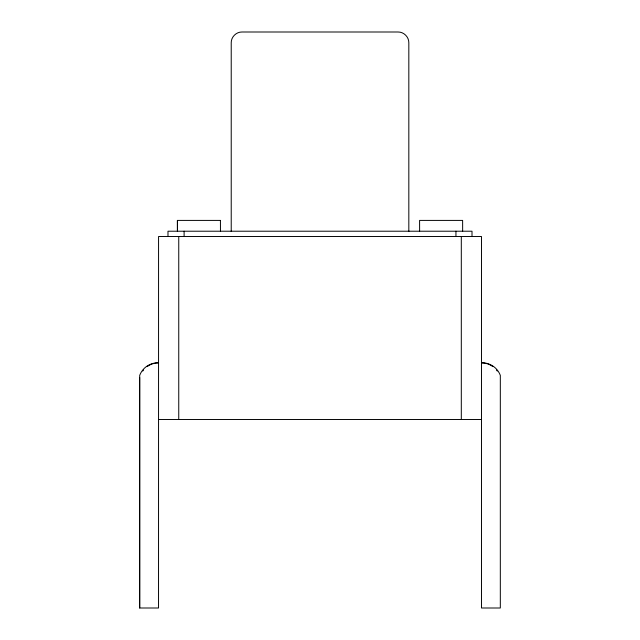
<?xml version="1.0" encoding="UTF-8"?>
<svg xmlns="http://www.w3.org/2000/svg" width="640" height="640" viewBox="0 0 640 640"><rect width="100%" height="100%" fill="white"/><g stroke="black" fill="none" stroke-linecap="round" stroke-linejoin="round"><path stroke-width="0.96" d="M177.424 220.408L177.424 231.216L177.4 220.408L220.456 220.408M158.568 419.496L481.48 419.496M139.68 377.424L139.68 608L158.536 608L158.568 236.512L481.48 236.512L481.48 608L500.32 608L500.32 375.344A19.368 19.368 0 0 0 481.48 362.824A19.904 19.904 0 0 1 485.008 363.2M472.008 236.512L472.008 231.216L167.984 231.216L167.984 236.512M462.648 231.216L462.624 220.408L419.592 220.408L419.616 231.216M461.304 236.512L461.304 419.496M455.944 231.216L455.944 236.512M408.824 231.456L408.824 42.76C408.944 37.008 403.816 31.88 398.064 32L241.984 32C236.232 31.88 231.104 37.008 231.224 42.76L231.224 231.456M220.432 220.408L220.456 231.216M184.104 231.216L184.104 236.512M178.752 236.512L178.752 419.496M139.704 608L139.704 375.344A19.368 19.368 0 0 1 158.536 362.824A19.904 19.904 0 0 0 154.992 363.2M485.696 363.352A19.904 19.904 0 0 1 487.072 363.728M487.744 363.952A19.904 19.904 0 0 1 489.064 364.472M489.712 364.76A19.904 19.904 0 0 1 492.76 366.568M496.392 369.936A19.904 19.904 0 0 1 497.264 371.056M142.736 371.056A19.904 19.904 0 0 1 143.608 369.936M147.24 366.568A19.904 19.904 0 0 1 150.288 364.76M150.936 364.472A19.904 19.904 0 0 1 152.256 363.952M152.928 363.728A19.904 19.904 0 0 1 154.304 363.352"/></g></svg>
